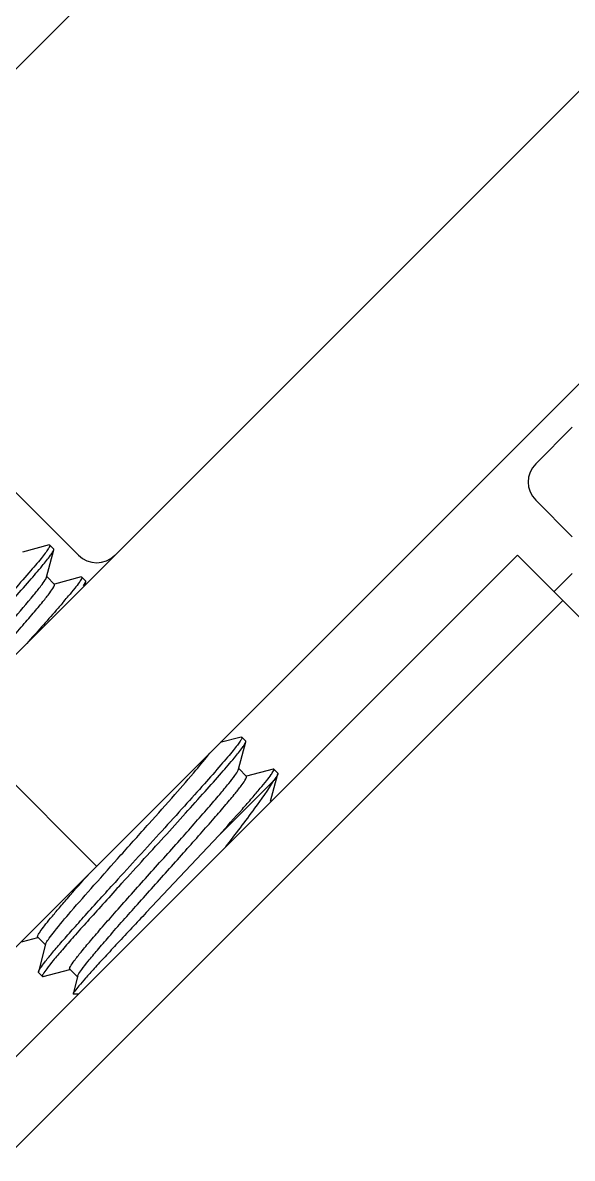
# Model space of a CAD drawing. Extents: x 1031190 to 1725648, y 733081 to 1571294.
# Drawn here: x 1139871 to 1140138, y 1238201 to 1238753 of the extents above; entities that cross this region are included whole.
import ezdxf

# ---------------------------------------------------------------- set-up
doc = ezdxf.new("R2010")
doc.units = 0
doc.header["$LTSCALE"] = 1000
doc.header["$MEASUREMENT"] = 0

msp = doc.modelspace()

# ---------------------------------------------------------------- linework, layer by layer
at = {"linetype": 'Continuous'}
for p, q in [((1139702.4, 1238280.87), (1140206.88, 1238785.35)), ((1139925.17, 1238787.92), (1139809.03, 1238671.78)), ((1139773.47, 1238209.8), (1140217.73, 1238654.05)), ((1139809.03, 1238582.94), (1139897.87, 1238494.11)), ((1140137.73, 1238556.29), (1140119.96, 1238538.53)), ((1140119.96, 1238520.76), (1140137.73, 1238502.99)), ((1139883.63, 1238499.07), (1139870.65, 1238495.62)), ((1139883.63, 1238499.07), (1139884, 1238499.04)), ((1139885.94, 1238497.1), (1139884, 1238499.04)), ((1137565.65, 1235948.68), (1140111.06, 1238494.08)), ((1139882.38, 1238483.37), (1139885.97, 1238496.73)), ((1140111.06, 1238494.08), (1140369.01, 1238236.13)), ((1139886.24, 1238479.93), (1139882.47, 1238483.7)), ((1139899.18, 1238483.52), (1139886.2, 1238480.07)), ((1139899.18, 1238483.52), (1139899.55, 1238483.5)), ((1139901.49, 1238481.56), (1139899.55, 1238483.5)), ((1140137.73, 1238485.22), (1140128.82, 1238476.31)), ((1139900.37, 1238479.17), (1139901.51, 1238481.19)), ((1139901.07, 1238479.54), (1139901.51, 1238481.19)), ((1139901.51, 1238481.19), (1139901.49, 1238481.56)), ((1137587.67, 1235926.66), (1140133.08, 1238472.06)), ((1139906.73, 1238343.06), (1139835.66, 1238414.13)), ((1139976.91, 1238405.79), (1139966.76, 1238403.09)), ((1139976.91, 1238405.79), (1139977.28, 1238405.76)), ((1139979.22, 1238403.83), (1139977.28, 1238405.76)), ((1139975.66, 1238390.1), (1139979.24, 1238403.45)), ((1139979.24, 1238403.45), (1139979.22, 1238403.83)), ((1139975.49, 1238389.66), (1139975.66, 1238390.1)), ((1139979.51, 1238386.65), (1139975.75, 1238390.42)), ((1139992.46, 1238390.24), (1139979.48, 1238386.79)), ((1139992.83, 1238390.22), (1139992.46, 1238390.24)), ((1139994.76, 1238388.28), (1139992.83, 1238390.22)), ((1139994.76, 1238388.28), (1139994.79, 1238387.91)), ((1139966.08, 1238357.99), (1139992.79, 1238384.7)), ((1139991.21, 1238374.55), (1139994.79, 1238387.91)), ((1139966.08, 1238357.99), (1139930.84, 1238320.54)), ((1139869.9, 1238306.23), (1139870.88, 1238306.49)), ((1139870.88, 1238306.49), (1139878.17, 1238308.45)), ((1139878.13, 1238308.59), (1139881.9, 1238304.82)), ((1139881.98, 1238305.14), (1139878.42, 1238291.76)), ((1139878.45, 1238291.39), (1139878.42, 1238291.76)), ((1139880.39, 1238289.45), (1139878.45, 1238291.39)), ((1139880.39, 1238289.45), (1139880.76, 1238289.42)), ((1139880.76, 1238289.42), (1139893.71, 1238292.9)), ((1139893.68, 1238293.04), (1139897.44, 1238289.27)), ((1139897.44, 1238289.27), (1139895.26, 1238281.05)), ((1139897.53, 1238289.59), (1139897.44, 1238289.27)), ((1139895.26, 1238281.05), (1139895.34, 1238280.87)), ((1139897.85, 1238280.87), (1139895.34, 1238280.87))]:
    msp.add_line(p, q, dxfattribs=at)
for centre, radius, start, end in [((1140128.85, 1238529.64), 12.56, 135, 225), ((1139906.76, 1238502.99), 12.56, 225, 315), ((1139634.49, 1238690.79), 337.24, 319.4796, 320.0674)]:
    msp.add_arc(centre, radius, start, end, dxfattribs=at)
for points, knots in [([(1139884, 1238499.04), (1139884.15, 1238498.9), (1139883.79, 1238498.04), (1139883.08, 1238496.91), (1139881.61, 1238494.87), (1139879.58, 1238492.32), (1139876.91, 1238489.09), (1139872.28, 1238483.69), (1139865.29, 1238475.75), (1139855.73, 1238465.11), (1139845.05, 1238453.33), (1139833.8, 1238440.99), (1139826.18, 1238432.64), (1139822.39, 1238428.46)], [0, 0, 0, 0, 0.006659, 0.022614, 0.048389, 0.08378, 0.128381, 0.181643, 0.311354, 0.466343, 0.638718, 0.819677, 1, 1, 1, 1]), ([(1139824.33, 1238426.52), (1139831.6, 1238434.52), (1139842.39, 1238446.34), (1139856.33, 1238461.69), (1139865.67, 1238472.07), (1139873.6, 1238481.02), (1139879.69, 1238488.15), (1139883.51, 1238492.8), (1139885.32, 1238495.44), (1139885.87, 1238496.36), (1139885.97, 1238496.73)], [0, 0, 0, 0, 0.346729, 0.513449, 0.665271, 0.795127, 0.896991, 0.966206, 0.987594, 1, 1, 1, 1]), ([(1139885.97, 1238496.73), (1139885.99, 1238496.81), (1139886.01, 1238496.93), (1139885.98, 1238497.07), (1139885.94, 1238497.1)], [0, 0, 0, 0, 0.601161, 1, 1, 1, 1]), ([(1139800.4, 1238386.32), (1139800.3, 1238386.42), (1139800.37, 1238386.92), (1139801.02, 1238388.17), (1139802.81, 1238390.74), (1139805.94, 1238394.68), (1139810.32, 1238399.95), (1139815.79, 1238406.29), (1139822.16, 1238413.54), (1139829.2, 1238421.46), (1139839.21, 1238432.66), (1139851.5, 1238446.36), (1139864.77, 1238461.31), (1139874.06, 1238472.04), (1139879.33, 1238478.62), (1139881.15, 1238481.09), (1139881.78, 1238482.13)], [0, 0, 0, 0, 0.003284, 0.010034, 0.035314, 0.075996, 0.130857, 0.198124, 0.275593, 0.360713, 0.450674, 0.633169, 0.799165, 0.926943, 0.97106, 1, 1, 1, 1]), ([(1139881.78, 1238482.13), (1139881.85, 1238482.26), (1139882.08, 1238482.66), (1139882.3, 1238483.07), (1139882.38, 1238483.37)], [0, 0, 0, 0, 0.3172, 1, 1, 1, 1]), ([(1139899.55, 1238483.5), (1139899.75, 1238483.3), (1139899.08, 1238482.1), (1139898.08, 1238480.54), (1139895.83, 1238477.64), (1139894.11, 1238475.55), (1139893.09, 1238474.32)], [0, 0, 0, 0, 0.075429, 0.266547, 0.576308, 1, 1, 1, 1]), ([(1139804.34, 1238383.14), (1139804.68, 1238383.98), (1139806.15, 1238386.07), (1139809.04, 1238389.86), (1139813.33, 1238395.01), (1139821.17, 1238404.15), (1139832.88, 1238417.37), (1139845.4, 1238431.33), (1139855.76, 1238442.91), (1139863.14, 1238451.2), (1139869.85, 1238458.83), (1139875.64, 1238465.51), (1139880.3, 1238471.08), (1139883.63, 1238475.25), (1139885.55, 1238477.98), (1139886.25, 1238479.29), (1139886.34, 1238479.83), (1139886.24, 1238479.93)], [0, 0, 0, 0, 0.021536, 0.05954, 0.112858, 0.179669, 0.34404, 0.529776, 0.622575, 0.71096, 0.791822, 0.86232, 0.919992, 0.962847, 0.989497, 0.996594, 1, 1, 1, 1]), ([(1139890.85, 1238471.68), (1139889.61, 1238470.23), (1139883.66, 1238463.36), (1139877.6, 1238456.59), (1139872.79, 1238451.26)], [0, 0, 0, 0, 0.210449, 1, 1, 1, 1]), ([(1139977.28, 1238405.76), (1139977.43, 1238405.62), (1139977.07, 1238404.76), (1139976.36, 1238403.63), (1139974.89, 1238401.6), (1139972.86, 1238399.04), (1139970.19, 1238395.82), (1139965.56, 1238390.41), (1139958.57, 1238382.47), (1139949.02, 1238371.83), (1139938.33, 1238360.05), (1139927.08, 1238347.71), (1139919.46, 1238339.36), (1139915.67, 1238335.18)], [0, 0, 0, 0, 0.006649, 0.022591, 0.048358, 0.083741, 0.128337, 0.181595, 0.311308, 0.466307, 0.638694, 0.819662, 1, 1, 1, 1]), ([(1139917.61, 1238333.24), (1139924.88, 1238341.24), (1139935.67, 1238353.06), (1139949.61, 1238368.41), (1139958.95, 1238378.8), (1139966.88, 1238387.75), (1139972.97, 1238394.87), (1139976.79, 1238399.52), (1139978.6, 1238402.16), (1139979.14, 1238403.08), (1139979.24, 1238403.45)], [0, 0, 0, 0, 0.346737, 0.513458, 0.665279, 0.795135, 0.896996, 0.966208, 0.987595, 1, 1, 1, 1]), ([(1139882.26, 1238305.81), (1139882.67, 1238306.59), (1139883.97, 1238308.47), (1139887.9, 1238313.58), (1139895.19, 1238322.14), (1139906.02, 1238334.47), (1139918.7, 1238348.66), (1139931.85, 1238363.33), (1139944.04, 1238377.02), (1139953.92, 1238388.4), (1139959.53, 1238395.13), (1139961.65, 1238397.98)], [0, 0, 0, 0, 0.021715, 0.056046, 0.159054, 0.298709, 0.460676, 0.628278, 0.784245, 0.912528, 1, 1, 1, 1]), ([(1139893.68, 1238293.04), (1139893.57, 1238293.14), (1139893.66, 1238293.67), (1139894.35, 1238294.96), (1139896.24, 1238297.66), (1139899.52, 1238301.78), (1139904.13, 1238307.29), (1139909.85, 1238313.9), (1139916.49, 1238321.44), (1139923.79, 1238329.66), (1139934.08, 1238341.15), (1139946.55, 1238355.07), (1139958.26, 1238368.27), (1139966.16, 1238377.46), (1139970.53, 1238382.69), (1139973.54, 1238386.6), (1139975.08, 1238388.77), (1139975.49, 1238389.66)], [0, 0, 0, 0, 0.003378, 0.010399, 0.036746, 0.079121, 0.136173, 0.20596, 0.286076, 0.373744, 0.465922, 0.650957, 0.8157, 0.883185, 0.937518, 0.97686, 1, 1, 1, 1]), ([(1139966.08, 1238357.99), (1139969.91, 1238362.24), (1139975.34, 1238368.3), (1139982.03, 1238375.94), (1139985.99, 1238380.57), (1139989.03, 1238384.26), (1139991.32, 1238387.2), (1139992.34, 1238388.8), (1139993.03, 1238390.01), (1139992.83, 1238390.22)], [0, 0, 0, 0, 0.408851, 0.580451, 0.725719, 0.841897, 0.926873, 0.979322, 1, 1, 1, 1]), ([(1139897.78, 1238290.2), (1139898.25, 1238291.13), (1139899.85, 1238293.38), (1139902.97, 1238297.37), (1139907.41, 1238302.68), (1139915.36, 1238311.9), (1139927.06, 1238325.09), (1139939.49, 1238338.96), (1139949.71, 1238350.39), (1139956.95, 1238358.53), (1139963.53, 1238366), (1139969.19, 1238372.55), (1139973.74, 1238378), (1139976.99, 1238382.07), (1139978.85, 1238384.74), (1139979.53, 1238386.03), (1139979.61, 1238386.55), (1139979.51, 1238386.65)], [0, 0, 0, 0, 0.024547, 0.065055, 0.120269, 0.188338, 0.353398, 0.537818, 0.629455, 0.716499, 0.795966, 0.865134, 0.921648, 0.963607, 0.989691, 0.996644, 1, 1, 1, 1]), ([(1139969.4, 1238352.42), (1139974.2, 1238358.62), (1139982.26, 1238369.18), (1139990.02, 1238380.01), (1139992.79, 1238384.7)], [0, 0, 0, 0, 0.590071, 1, 1, 1, 1]), ([(1139994.79, 1238387.91), (1139994.67, 1238387.47), (1139993.99, 1238386.37), (1139993.27, 1238385.35), (1139992.79, 1238384.7)], [0, 0, 0, 0, 0.359868, 1, 1, 1, 1]), ([(1139878.13, 1238308.59), (1139877.92, 1238308.79), (1139878.51, 1238309.99), (1139879.51, 1238311.57), (1139881.66, 1238314.44), (1139884.55, 1238318.01), (1139888.29, 1238322.47), (1139894.57, 1238329.77), (1139899.66, 1238335.53), (1139903.24, 1238339.57)], [0, 0, 0, 0, 0.021696, 0.075099, 0.161157, 0.278355, 0.42426, 0.595735, 1, 1, 1, 1]), ([(1139878.42, 1238291.76), (1139878.59, 1238292.38), (1139879.69, 1238293.95), (1139881.83, 1238296.87), (1139885.23, 1238300.97), (1139889.68, 1238306.17), (1139895.11, 1238312.36), (1139903.86, 1238322.16), (1139910.82, 1238329.85), (1139915.67, 1238335.18)], [0, 0, 0, 0, 0.033702, 0.097825, 0.191267, 0.311883, 0.456804, 0.622528, 1, 1, 1, 1]), ([(1139917.61, 1238333.24), (1139914.95, 1238330.32), (1139909.82, 1238324.66), (1139902.5, 1238316.54), (1139895.97, 1238309.2), (1139890.42, 1238302.85), (1139885.99, 1238297.63), (1139882.86, 1238293.75), (1139881.05, 1238291.22), (1139880.39, 1238290.03), (1139880.3, 1238289.54), (1139880.39, 1238289.45)], [0, 0, 0, 0, 0.205737, 0.397219, 0.56917, 0.716907, 0.836398, 0.924444, 0.978847, 0.993243, 1, 1, 1, 1]), ([(1139930.84, 1238320.54), (1139926.18, 1238315.57), (1139919.48, 1238308.43), (1139911.07, 1238299.35), (1139905.87, 1238293.68), (1139901.64, 1238288.96), (1139898.4, 1238285.32), (1139896.46, 1238282.81), (1139895.39, 1238281.55), (1139895.26, 1238281.05)], [0, 0, 0, 0, 0.384439, 0.552148, 0.69798, 0.818322, 0.910163, 0.971177, 1, 1, 1, 1])]:
    msp.add_open_spline(points, degree=3, knots=knots, dxfattribs=at)
for points in [[(1139881.98, 1238305.14), (1139882.05, 1238305.37), (1139882.15, 1238305.59), (1139882.26, 1238305.81)], [(1139897.53, 1238289.59), (1139897.59, 1238289.8), (1139897.68, 1238290.01), (1139897.78, 1238290.2)]]:
    msp.add_open_spline(points, degree=3, dxfattribs=at)

doc.saveas('drawing.dxf')
